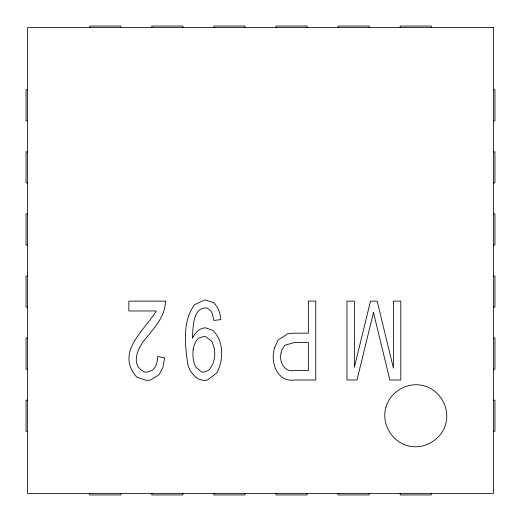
<?xml version="1.0" encoding="UTF-8"?>
<svg xmlns="http://www.w3.org/2000/svg" width="521" height="521" viewBox="0 0 521 521"><rect width="100%" height="100%" fill="white"/><g stroke="black" fill="none" stroke-linecap="round" stroke-linejoin="round"><path stroke-width="0.78" d="M27.659 89.71L26.05 89.71L26.05 120.761L27.678 120.761M493.341 89.71L494.95 89.71L494.95 120.761L493.322 120.761M27.678 151.813L26.05 151.813L26.05 182.864L27.678 182.864M493.322 151.813L494.95 151.813L494.95 182.864L493.322 182.864M27.678 213.923L26.05 213.923L26.05 244.974L27.678 244.974M493.322 213.923L494.95 213.923L494.95 244.974L493.322 244.974M27.678 276.026L26.05 276.026L26.05 307.077L27.678 307.077M493.322 276.026L494.95 276.026L494.95 307.077L493.322 307.077M27.678 338.136L26.05 338.136L26.05 369.187L27.678 369.187M493.322 338.136L494.95 338.136L494.95 369.187L493.322 369.187M27.678 400.239L26.05 400.239L26.05 431.29L27.659 431.29M493.322 400.239L494.95 400.239L494.95 431.29L493.341 431.29M192.477 336.696L192.516 338.201C194.815 332.952 199.445 327.956 205.541 327.82L213.03 330.477C223.997 341.418 223.678 360.037 216.749 373.075L207.15 380.135C197.459 382.01 190.028 372.964 187.84 364.459C185.053 345.117 182.116 321.223 194.672 304.57L205.085 299.888L213.454 302.59C218.286 306.817 220.318 313.382 220.858 319.607L213.877 320.428L212.347 313.772L210.803 310.711L206.922 307.944C192.549 306.934 193.232 327.781 192.477 336.455M431.29 27.659L431.29 26.05L400.239 26.05L400.239 27.678M431.29 493.341L431.29 494.95L400.239 494.95L400.239 493.322M369.187 27.678L369.187 26.05L338.136 26.05L338.136 27.678M369.187 493.322L369.187 494.95L338.136 494.95L338.136 493.322M307.077 27.678L307.077 26.05L276.026 26.05L276.026 27.678M307.077 493.322L307.077 494.95L276.026 494.95L276.026 493.322M244.974 27.678L244.974 26.05L213.923 26.05L213.923 27.678M244.974 493.322L244.974 494.95L213.923 494.95L213.923 493.322M182.864 27.678L182.864 26.05L151.813 26.05L151.813 27.678M182.864 493.322L182.864 494.95L151.813 494.95L151.813 493.322M120.761 27.678L120.761 26.05L89.71 26.05L89.71 27.659M120.761 493.322L120.761 494.95L89.71 494.95L89.71 493.341M165.398 301.118C165.574 315.889 154.757 327.266 146.108 338.044C138.176 346.96 129.618 364.667 144.154 371.87L146.701 372.189L152.516 370.262C156.333 366.869 157.583 361.509 157.596 356.579L164.577 357.81L162.865 367.526L159.166 374.625L150.686 379.965L146.557 380.408L136.958 377.302C114.959 352.457 143.907 331.206 156.32 310.978L128.837 310.978L128.837 301.118L165.398 301.118M193.128 349.643C192.581 355.654 193.017 361.9 195.929 367.312L201.549 371.955L203.49 372.189L208.491 370.405C215.87 362.877 216.495 350.19 211.624 341.138L205.561 336.638L203.678 336.449L198.488 338.259L195.955 341.138L194.151 345.26L193.128 349.643M281.06 353.153C278.917 361.587 284.388 372.58 294.124 370.548L308.36 370.548L308.36 342.61L293.968 342.61L284.818 345.312L282.069 349.598L281.06 353.153M274.567 347.878C269.989 362.277 277.068 382.648 294.84 379.998L315.759 379.998L315.759 301.118L308.36 301.118L308.36 333.166L294.17 333.166L287.664 333.818L277.934 340.135L274.567 347.878M385.768 407.728C381.365 423.755 391.649 441.561 407.728 445.761C423.755 450.164 441.561 439.88 445.761 423.801C450.164 407.774 439.88 389.968 423.801 385.768C407.774 381.365 389.968 391.649 385.768 407.728M373.472 312.528L357.002 379.998L346.979 379.998L346.979 301.118L354.371 301.118L354.371 367.259L370.503 301.118L377.165 301.118L393.401 368.08L393.401 301.118L400.792 301.118L400.792 379.998L389.851 379.998L373.472 312.528M493.4 27.6L27.6 27.6L27.6 493.4L493.4 493.4L493.4 27.6"/></g></svg>
